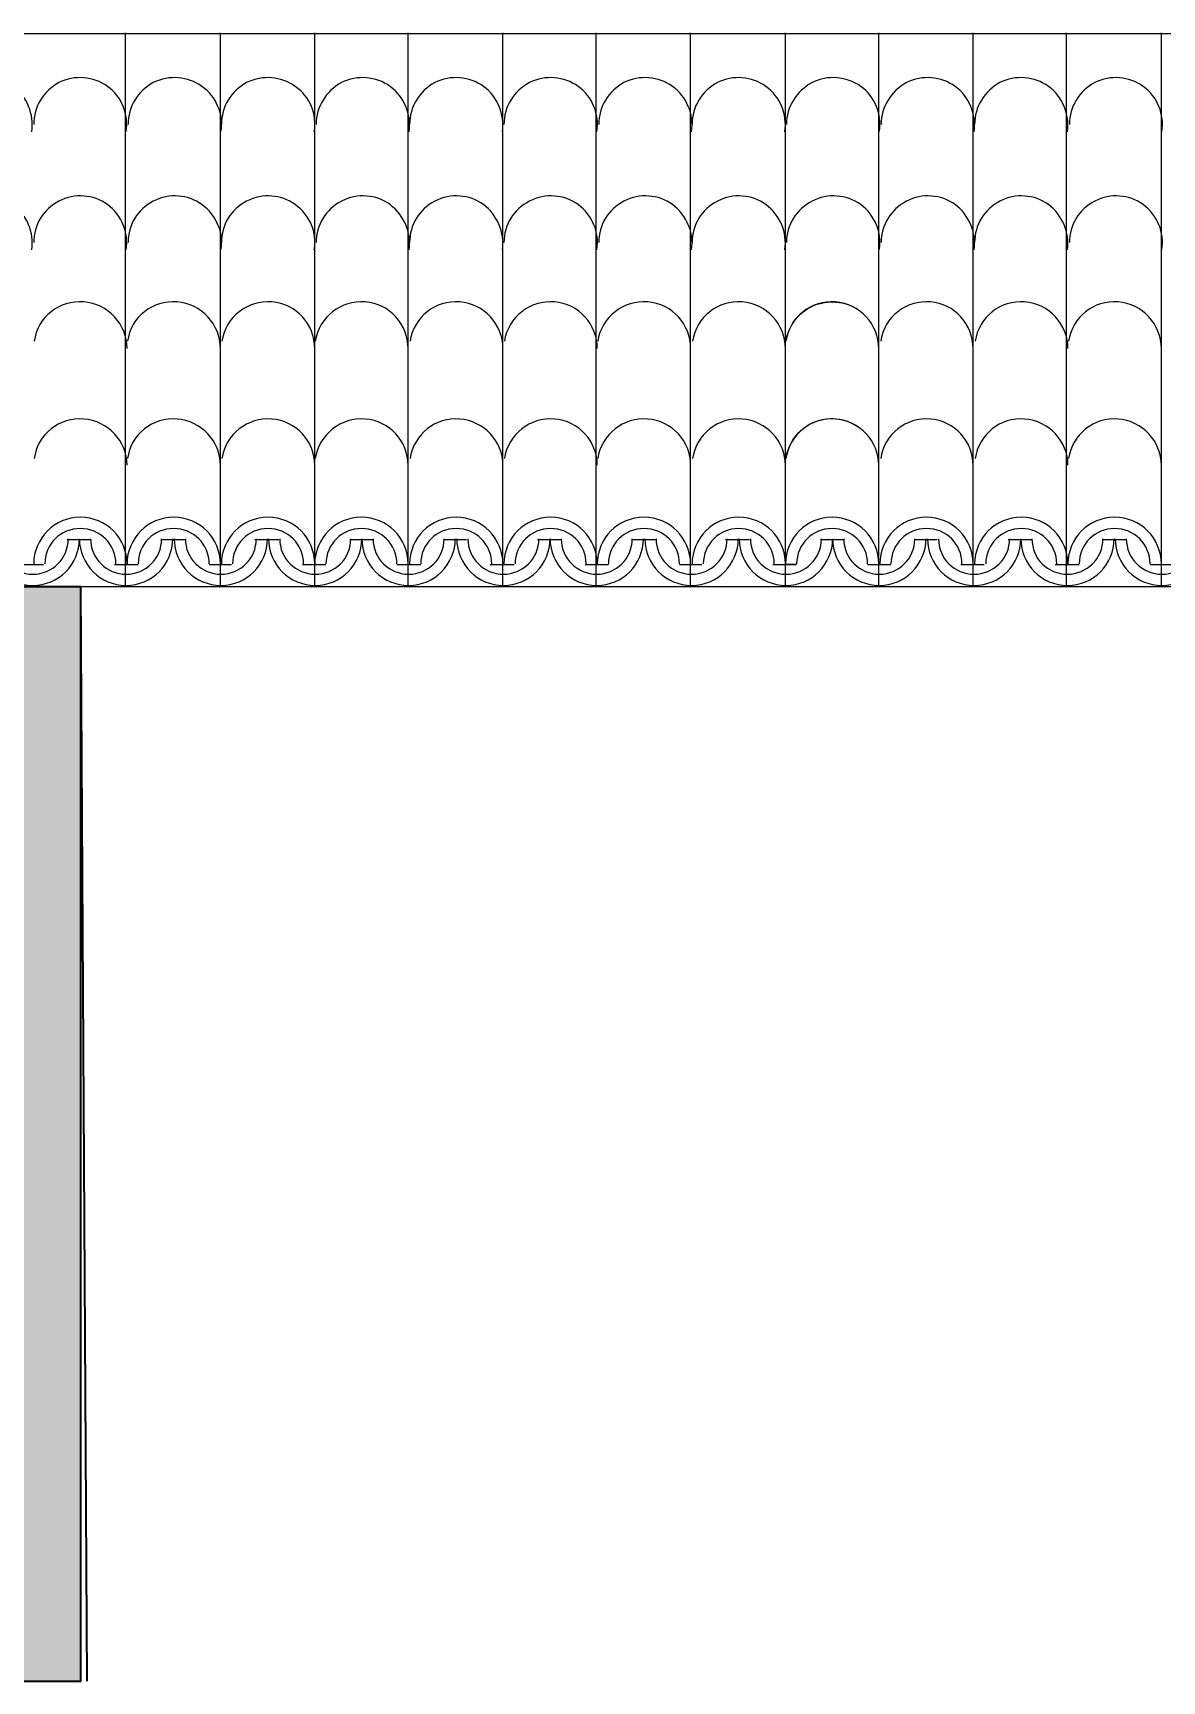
# Model space of a CAD drawing. Header units: millimetres. Extents: x -78607 to -64103, y -7158 to -1751.
# Drawn here: x -73089 to -71167, y -4639 to -1834 of the extents above; entities that cross this region are included whole.
import ezdxf

# ---------------------------------------------------------------- set-up
doc = ezdxf.new("R2010")
doc.units = ezdxf.units.MM
doc.layers.add('A-ALV-___-___-EXI', color=250, linetype='Continuous', lineweight=35)
doc.layers.add('A-COB-___-___-EXI', color=250, linetype='Continuous', lineweight=25)

msp = doc.modelspace()

# ---------------------------------------------------------------- hatches: boundary and pattern name
at = {"layer": 'A-ALV-___-___-EXI'}
h = msp.add_hatch(color=11, dxfattribs=at)
h.paths.add_polyline_path([(-76927.9, -6902.5), (-76771.4, -6902.5), (-76771.4, -2776.6), (-76927.9, -2776.6)])
h.paths.add_polyline_path([(-65574.4, -6902.5), (-65574.4, -2776.6), (-65880.7, -2776.6), (-65880.7, -6902.5)])
h.paths.add_polyline_path([(-73007.3, -4639.2), (-73007.3, -2776.6), (-73316.9, -2776.6), (-73316.9, -4639.2)])
h.paths.add_polyline_path([(-70684.5, -4639.2), (-70684.5, -2776.6), (-70975.1, -2776.6), (-70975.1, -4639.2)])

# ---------------------------------------------------------------- linework, layer by layer
msp.add_line((-72996.6, -4639.2), (-73007.3, -2776.6), dxfattribs=at)
msp.add_lwpolyline([(-73007.3, -2776.6), (-73316.9, -2776.6), (-73316.9, -4639.2), (-73007.3, -4639.2)], close=True, dxfattribs=at)
at = {"layer": 'A-COB-___-___-EXI'}
for p, q in [((-72931.2, -2776.6), (-72931.2, -1833.7)), ((-72769.8, -2776.6), (-72769.8, -1833.7)), ((-72609.2, -2776.6), (-72609.2, -1833.7)), ((-72450.2, -2776.6), (-72450.2, -1833.7)), ((-72288.8, -2776.6), (-72288.8, -1833.7)), ((-72129.9, -2776.6), (-72129.9, -1833.7)), ((-71969.3, -2776.6), (-71969.3, -1833.7)), ((-71807.8, -2776.6), (-71807.8, -1833.7)), ((-71648.9, -2776.6), (-71648.9, -1833.7)), ((-71488.3, -2776.6), (-71488.3, -1833.7)), ((-71329.4, -2776.6), (-71329.4, -1833.7)), ((-71167.9, -2776.6), (-71167.9, -1833.7)), ((-71829.4, -2738.5), (-71807.8, -2738.5)), ((-70975.1, -2776.6), (-73007.3, -2776.6))]:
    msp.add_line(p, q, dxfattribs=at)
for points in [[(-77256.5, -1834.6), (-65253.2, -1834.6), (-65253.2, -2776.6), (-65574.4, -2776.6)], [(-72990.8, -2696.3), (-73009.8, -2696.3), (-73030.5, -2696.3)], [(-72829.4, -2696.3), (-72850.9, -2696.3), (-72869.9, -2696.3)], [(-72670.4, -2696.3), (-72689.5, -2696.3), (-72711, -2696.3)], [(-72509.8, -2696.3), (-72530.5, -2696.3), (-72549.6, -2696.3)], [(-72350.9, -2696.3), (-72369.9, -2696.3), (-72389, -2696.3)], [(-72189.5, -2696.3), (-72208.5, -2696.3), (-72230, -2696.3)], [(-72028, -2696.3), (-72049.6, -2696.3), (-72068.6, -2696.3)], [(-71869.1, -2696.3), (-71888.1, -2696.3), (-71909.7, -2696.3)], [(-71708.5, -2696.3), (-71729.2, -2696.3), (-71748.2, -2696.3)], [(-71549.6, -2696.3), (-71568.6, -2696.3), (-71587.6, -2696.3)], [(-71388.1, -2696.3), (-71407.2, -2696.3), (-71428.7, -2696.3)], [(-71227.5, -2696.3), (-71248.2, -2696.3), (-71267.3, -2696.3)], [(-73111.6, -2738.5), (-73090.1, -2738.5), (-73071.1, -2738.5)], [(-72950.2, -2738.5), (-72931.2, -2738.5), (-72909.7, -2738.5)], [(-72788.8, -2738.5), (-72769.8, -2738.5), (-72750.7, -2738.5)], [(-72629.9, -2738.5), (-72609.2, -2738.5), (-72590.1, -2738.5)], [(-72469.3, -2738.5), (-72450.2, -2738.5), (-72428.7, -2738.5)], [(-72310.3, -2738.5), (-72288.8, -2738.5), (-72269.8, -2738.5)], [(-72148.9, -2738.5), (-72129.9, -2738.5), (-72109.2, -2738.5)], [(-71988.3, -2738.5), (-71969.3, -2738.5), (-71950.2, -2738.5)], [(-71667.9, -2738.5), (-71648.9, -2738.5), (-71628.2, -2738.5)], [(-71509, -2738.5), (-71488.3, -2738.5), (-71469.3, -2738.5)], [(-71348.4, -2738.5), (-71329.4, -2738.5), (-71307.8, -2738.5)], [(-71187, -2738.5), (-71167.9, -2738.5), (-71146.4, -2738.5)]]:
    msp.add_lwpolyline(points, dxfattribs=at)
msp.add_lwpolyline([(-71788.8, -2738.5), (-71807.8, -2738.5)], close=True, dxfattribs=at)
for points, knots in [([(-73091, -2001.8), (-73086.8, -1972), (-73098.4, -1942.2), (-73123.2, -1924.8), (-73123.2, -1924.8), (-73147.2, -1907.4), (-73179.5, -1904.9), (-73206, -1918.2), (-73206, -1918.2), (-73232.5, -1932.3), (-73249.1, -1959.6), (-73249.1, -1989.4)], [0, 0, 0, 0, 0.083333, 0.083333, 0.083333, 0.083334, 0.166667, 0.166667, 0.166667, 0.166668, 1, 1, 1, 1]), ([(-72930.4, -2001.8), (-72925.4, -1972), (-72937.8, -1942.2), (-72961.8, -1924.8), (-72961.8, -1924.8), (-72985.8, -1907.4), (-73018.1, -1904.9), (-73044.6, -1918.2), (-73044.6, -1918.2), (-73071.1, -1932.3), (-73087.6, -1959.6), (-73087.6, -1989.4)], [0, 0, 0, 0, 0.083333, 0.083333, 0.083333, 0.083334, 0.166667, 0.166667, 0.166667, 0.166668, 1, 1, 1, 1]), ([(-72768.9, -2001.8), (-72764, -1972), (-72776.4, -1942.2), (-72801.2, -1924.8), (-72801.2, -1924.8), (-72825.2, -1907.4), (-72856.7, -1904.9), (-72884, -1918.2), (-72884, -1918.2), (-72910.5, -1932.3), (-72927, -1959.6), (-72927, -1989.4)], [0, 0, 0, 0, 0.083333, 0.083333, 0.083333, 0.083334, 0.166667, 0.166667, 0.166667, 0.166668, 1, 1, 1, 1]), ([(-72610, -2001.8), (-72605, -1972), (-72617.4, -1942.2), (-72642.3, -1924.8), (-72642.3, -1924.8), (-72666.3, -1907.4), (-72697.7, -1904.9), (-72725.1, -1918.2), (-72725.1, -1918.2), (-72751.5, -1932.3), (-72768.1, -1959.6), (-72768.1, -1989.4)], [0, 0, 0, 0, 0.083333, 0.083333, 0.083333, 0.083334, 0.166667, 0.166667, 0.166667, 0.166668, 1, 1, 1, 1]), ([(-72448.6, -2001.8), (-72444.4, -1972), (-72456.8, -1942.2), (-72480.9, -1924.8), (-72480.9, -1924.8), (-72504.9, -1907.4), (-72537.1, -1904.9), (-72563.6, -1918.2), (-72563.6, -1918.2), (-72590.1, -1932.3), (-72606.7, -1959.6), (-72606.7, -1989.4)], [0, 0, 0, 0, 0.083333, 0.083333, 0.083333, 0.083334, 0.166667, 0.166667, 0.166667, 0.166668, 1, 1, 1, 1]), ([(-72289.6, -2001.8), (-72285.5, -1972), (-72297.9, -1942.2), (-72321.9, -1924.8), (-72321.9, -1924.8), (-72345.9, -1907.4), (-72378.2, -1904.9), (-72404.7, -1918.2), (-72404.7, -1918.2), (-72431.2, -1932.3), (-72447.7, -1959.6), (-72447.7, -1989.4)], [0, 0, 0, 0, 0.083333, 0.083333, 0.083333, 0.083334, 0.166667, 0.166667, 0.166667, 0.166668, 1, 1, 1, 1]), ([(-72129, -2001.8), (-72124.1, -1972), (-72136.5, -1942.2), (-72160.5, -1924.8), (-72160.5, -1924.8), (-72185.3, -1907.4), (-72216.8, -1904.9), (-72243.3, -1918.2), (-72243.3, -1918.2), (-72270.6, -1932.3), (-72287.1, -1959.6), (-72287.1, -1989.4)], [0, 0, 0, 0, 0.083333, 0.083333, 0.083333, 0.083334, 0.166667, 0.166667, 0.166667, 0.166668, 1, 1, 1, 1]), ([(-71967.6, -2001.8), (-71963.5, -1972), (-71975.9, -1942.2), (-71999.9, -1924.8), (-71999.9, -1924.8), (-72023.9, -1907.4), (-72056.2, -1904.9), (-72082.7, -1918.2), (-72082.7, -1918.2), (-72109.2, -1932.3), (-72125.7, -1959.6), (-72125.7, -1989.4)], [0, 0, 0, 0, 0.083333, 0.083333, 0.083333, 0.083334, 0.166667, 0.166667, 0.166667, 0.166668, 1, 1, 1, 1]), ([(-71808.7, -2001.8), (-71804.5, -1972), (-71816.9, -1942.2), (-71841, -1924.8), (-71841, -1924.8), (-71865, -1907.4), (-71897.2, -1904.9), (-71923.7, -1918.2), (-71923.7, -1918.2), (-71950.2, -1932.3), (-71966.8, -1959.6), (-71966.8, -1989.4)], [0, 0, 0, 0, 0.083333, 0.083333, 0.083333, 0.083334, 0.166667, 0.166667, 0.166667, 0.166668, 1, 1, 1, 1]), ([(-71648.1, -2001.8), (-71643.1, -1972), (-71655.5, -1942.2), (-71679.5, -1924.8), (-71679.5, -1924.8), (-71704.4, -1907.4), (-71735.8, -1904.9), (-71762.3, -1918.2), (-71762.3, -1918.2), (-71788.8, -1932.3), (-71806.2, -1959.6), (-71806.2, -1989.4)], [0, 0, 0, 0, 0.083333, 0.083333, 0.083333, 0.083334, 0.166667, 0.166667, 0.166667, 0.166668, 1, 1, 1, 1]), ([(-71486.6, -2001.8), (-71482.5, -1972), (-71494.9, -1942.2), (-71518.9, -1924.8), (-71518.9, -1924.8), (-71542.9, -1907.4), (-71575.2, -1904.9), (-71601.7, -1918.2), (-71601.7, -1918.2), (-71628.2, -1932.3), (-71644.8, -1959.6), (-71644.8, -1989.4)], [0, 0, 0, 0, 0.083333, 0.083333, 0.083333, 0.083334, 0.166667, 0.166667, 0.166667, 0.166668, 1, 1, 1, 1]), ([(-71327.7, -2001.8), (-71323.6, -1972), (-71336, -1942.2), (-71360, -1924.8), (-71360, -1924.8), (-71384, -1907.4), (-71416.3, -1904.9), (-71442.8, -1918.2), (-71442.8, -1918.2), (-71469.3, -1932.3), (-71485.8, -1959.6), (-71485.8, -1989.4)], [0, 0, 0, 0, 0.083333, 0.083333, 0.083333, 0.083334, 0.166667, 0.166667, 0.166667, 0.166668, 1, 1, 1, 1]), ([(-71167.1, -2001.8), (-71162.1, -1972), (-71174.6, -1942.2), (-71198.6, -1924.8), (-71198.6, -1924.8), (-71222.6, -1907.4), (-71254.9, -1904.9), (-71281.3, -1918.2), (-71281.3, -1918.2), (-71307.8, -1932.3), (-71324.4, -1959.6), (-71324.4, -1989.4)], [0, 0, 0, 0, 0.083333, 0.083333, 0.083333, 0.083334, 0.166667, 0.166667, 0.166667, 0.166668, 1, 1, 1, 1]), ([(-73091, -2202.9), (-73086.8, -2173.1), (-73098.4, -2144.2), (-73123.2, -2126), (-73123.2, -2126), (-73147.2, -2108.6), (-73179.5, -2106.1), (-73206, -2120.2), (-73206, -2120.2), (-73232.5, -2133.4), (-73249.1, -2160.7), (-73249.1, -2190.5)], [0, 0, 0, 0, 0.083333, 0.083333, 0.083333, 0.083334, 0.166667, 0.166667, 0.166667, 0.166668, 1, 1, 1, 1]), ([(-72930.4, -2202.9), (-72925.4, -2173.1), (-72937.8, -2144.2), (-72961.8, -2126), (-72961.8, -2126), (-72985.8, -2108.6), (-73018.1, -2106.1), (-73044.6, -2120.2), (-73044.6, -2120.2), (-73071.1, -2133.4), (-73087.6, -2160.7), (-73087.6, -2190.5)], [0, 0, 0, 0, 0.083333, 0.083333, 0.083333, 0.083334, 0.166667, 0.166667, 0.166667, 0.166668, 1, 1, 1, 1]), ([(-72768.9, -2202.9), (-72764, -2173.1), (-72776.4, -2144.2), (-72801.2, -2126), (-72801.2, -2126), (-72825.2, -2108.6), (-72856.7, -2106.1), (-72884, -2120.2), (-72884, -2120.2), (-72910.5, -2133.4), (-72927, -2160.7), (-72927, -2190.5)], [0, 0, 0, 0, 0.083333, 0.083333, 0.083333, 0.083334, 0.166667, 0.166667, 0.166667, 0.166668, 1, 1, 1, 1]), ([(-72610, -2202.9), (-72605, -2173.1), (-72617.4, -2144.2), (-72642.3, -2126), (-72642.3, -2126), (-72666.3, -2108.6), (-72697.7, -2106.1), (-72725.1, -2120.2), (-72725.1, -2120.2), (-72751.5, -2133.4), (-72768.1, -2160.7), (-72768.1, -2190.5)], [0, 0, 0, 0, 0.083333, 0.083333, 0.083333, 0.083334, 0.166667, 0.166667, 0.166667, 0.166668, 1, 1, 1, 1]), ([(-72448.6, -2202.9), (-72444.4, -2173.1), (-72456.8, -2144.2), (-72480.9, -2126), (-72480.9, -2126), (-72504.9, -2108.6), (-72537.1, -2106.1), (-72563.6, -2120.2), (-72563.6, -2120.2), (-72590.1, -2133.4), (-72606.7, -2160.7), (-72606.7, -2190.5)], [0, 0, 0, 0, 0.083333, 0.083333, 0.083333, 0.083334, 0.166667, 0.166667, 0.166667, 0.166668, 1, 1, 1, 1]), ([(-72289.6, -2202.9), (-72285.5, -2173.1), (-72297.9, -2144.2), (-72321.9, -2126), (-72321.9, -2126), (-72345.9, -2108.6), (-72378.2, -2106.1), (-72404.7, -2120.2), (-72404.7, -2120.2), (-72431.2, -2133.4), (-72447.7, -2160.7), (-72447.7, -2190.5)], [0, 0, 0, 0, 0.083333, 0.083333, 0.083333, 0.083334, 0.166667, 0.166667, 0.166667, 0.166668, 1, 1, 1, 1]), ([(-72129, -2202.9), (-72124.1, -2173.1), (-72136.5, -2144.2), (-72160.5, -2126), (-72160.5, -2126), (-72185.3, -2108.6), (-72216.8, -2106.1), (-72243.3, -2120.2), (-72243.3, -2120.2), (-72270.6, -2133.4), (-72287.1, -2160.7), (-72287.1, -2190.5)], [0, 0, 0, 0, 0.083333, 0.083333, 0.083333, 0.083334, 0.166667, 0.166667, 0.166667, 0.166668, 1, 1, 1, 1]), ([(-71967.6, -2202.9), (-71963.5, -2173.1), (-71975.9, -2144.2), (-71999.9, -2126), (-71999.9, -2126), (-72023.9, -2108.6), (-72056.2, -2106.1), (-72082.7, -2120.2), (-72082.7, -2120.2), (-72109.2, -2133.4), (-72125.7, -2160.7), (-72125.7, -2190.5)], [0, 0, 0, 0, 0.083333, 0.083333, 0.083333, 0.083334, 0.166667, 0.166667, 0.166667, 0.166668, 1, 1, 1, 1]), ([(-71808.7, -2202.9), (-71804.5, -2173.1), (-71816.9, -2144.2), (-71841, -2126), (-71841, -2126), (-71865, -2108.6), (-71897.2, -2106.1), (-71923.7, -2120.2), (-71923.7, -2120.2), (-71950.2, -2133.4), (-71966.8, -2160.7), (-71966.8, -2190.5)], [0, 0, 0, 0, 0.083333, 0.083333, 0.083333, 0.083334, 0.166667, 0.166667, 0.166667, 0.166668, 1, 1, 1, 1]), ([(-71648.1, -2202.9), (-71643.1, -2173.1), (-71655.5, -2144.2), (-71679.5, -2126), (-71679.5, -2126), (-71704.4, -2108.6), (-71735.8, -2106.1), (-71762.3, -2120.2), (-71762.3, -2120.2), (-71788.8, -2133.4), (-71806.2, -2160.7), (-71806.2, -2190.5)], [0, 0, 0, 0, 0.083333, 0.083333, 0.083333, 0.083334, 0.166667, 0.166667, 0.166667, 0.166668, 1, 1, 1, 1]), ([(-71486.6, -2202.9), (-71482.5, -2173.1), (-71494.9, -2144.2), (-71518.9, -2126), (-71518.9, -2126), (-71542.9, -2108.6), (-71575.2, -2106.1), (-71601.7, -2120.2), (-71601.7, -2120.2), (-71628.2, -2133.4), (-71644.8, -2160.7), (-71644.8, -2190.5)], [0, 0, 0, 0, 0.083333, 0.083333, 0.083333, 0.083334, 0.166667, 0.166667, 0.166667, 0.166668, 1, 1, 1, 1]), ([(-71327.7, -2202.9), (-71323.6, -2173.1), (-71336, -2144.2), (-71360, -2126), (-71360, -2126), (-71384, -2108.6), (-71416.3, -2106.1), (-71442.8, -2120.2), (-71442.8, -2120.2), (-71469.3, -2133.4), (-71485.8, -2160.7), (-71485.8, -2190.5)], [0, 0, 0, 0, 0.083333, 0.083333, 0.083333, 0.083334, 0.166667, 0.166667, 0.166667, 0.166668, 1, 1, 1, 1]), ([(-71167.1, -2202.9), (-71162.1, -2173.1), (-71174.6, -2144.2), (-71198.6, -2126), (-71198.6, -2126), (-71222.6, -2108.6), (-71254.9, -2106.1), (-71281.3, -2120.2), (-71281.3, -2120.2), (-71307.8, -2133.4), (-71324.4, -2160.7), (-71324.4, -2190.5)], [0, 0, 0, 0, 0.083333, 0.083333, 0.083333, 0.083334, 0.166667, 0.166667, 0.166667, 0.166668, 1, 1, 1, 1]), ([(-72928.7, -2371), (-72928.7, -2329.6), (-72961, -2294.8), (-73002.4, -2291.5), (-73002.4, -2291.5), (-73043.8, -2288.2), (-73081, -2317.2), (-73086.8, -2358.6)], [0, 0, 0, 0, 0.125, 0.125, 0.125, 0.125001, 1, 1, 1, 1]), ([(-72769.8, -2371), (-72769.8, -2329.6), (-72802, -2294.8), (-72843.4, -2291.5), (-72843.4, -2291.5), (-72884.8, -2288.2), (-72922.1, -2317.2), (-72927.9, -2358.6)], [0, 0, 0, 0, 0.125, 0.125, 0.125, 0.125001, 1, 1, 1, 1]), ([(-72609.2, -2371), (-72609.2, -2329.6), (-72640.6, -2294.8), (-72682, -2291.5), (-72682, -2291.5), (-72723.4, -2288.2), (-72760.7, -2317.2), (-72767.3, -2358.6)], [0, 0, 0, 0, 0.125, 0.125, 0.125, 0.125001, 1, 1, 1, 1]), ([(-72450.2, -2371), (-72450.2, -2329.6), (-72481.7, -2294.8), (-72523.1, -2291.5), (-72523.1, -2291.5), (-72564.5, -2288.2), (-72601.7, -2317.2), (-72608.3, -2358.6)], [0, 0, 0, 0, 0.125, 0.125, 0.125, 0.125001, 1, 1, 1, 1]), ([(-72288.8, -2371), (-72288.8, -2329.6), (-72321.1, -2294.8), (-72362.5, -2291.5), (-72362.5, -2291.5), (-72403.9, -2288.2), (-72440.3, -2317.2), (-72446.9, -2358.6)], [0, 0, 0, 0, 0.125, 0.125, 0.125, 0.125001, 1, 1, 1, 1]), ([(-72128.2, -2371), (-72128.2, -2329.6), (-72159.7, -2294.8), (-72201.1, -2291.5), (-72201.1, -2291.5), (-72242.4, -2288.2), (-72279.7, -2317.2), (-72286.3, -2358.6)], [0, 0, 0, 0, 0.125, 0.125, 0.125, 0.125001, 1, 1, 1, 1]), ([(-71969.3, -2371), (-71969.3, -2329.6), (-72000.7, -2294.8), (-72042.1, -2291.5), (-72042.1, -2291.5), (-72083.5, -2288.2), (-72120.8, -2317.2), (-72127.4, -2358.6)], [0, 0, 0, 0, 0.125, 0.125, 0.125, 0.125001, 1, 1, 1, 1]), ([(-71807.8, -2371), (-71807.8, -2329.6), (-71840.1, -2294.8), (-71881.5, -2291.5), (-71881.5, -2291.5), (-71922.9, -2288.2), (-71959.3, -2317.2), (-71966, -2358.6)], [0, 0, 0, 0, 0.125, 0.125, 0.125, 0.125001, 1, 1, 1, 1]), ([(-71648.9, -2371), (-71648.9, -2329.6), (-71681.2, -2294.8), (-71722.6, -2291.5), (-71722.6, -2291.5), (-71764, -2288.2), (-71800.4, -2317.2), (-71807, -2358.6), (-71802.9, -2332.1), (-71785.5, -2308.9), (-71760.7, -2298.1), (-71760.7, -2298.1), (-71735, -2287.4), (-71706.8, -2289.9), (-71683.7, -2304.8)], [0, 0, 0, 0, 0.125, 0.125, 0.125, 0.125001, 1, 1, 1, 1.874999, 1.875, 1.875, 1.875, 2, 2, 2, 2]), ([(-71488.3, -2371), (-71488.3, -2329.6), (-71519.8, -2294.8), (-71561.1, -2291.5), (-71561.1, -2291.5), (-71602.5, -2288.2), (-71639.8, -2317.2), (-71645.6, -2358.6)], [0, 0, 0, 0, 0.125, 0.125, 0.125, 0.125001, 1, 1, 1, 1]), ([(-71326.9, -2371), (-71326.9, -2329.6), (-71359.2, -2294.8), (-71400.6, -2291.5), (-71400.6, -2291.5), (-71441.9, -2288.2), (-71478.4, -2317.2), (-71485, -2358.6)], [0, 0, 0, 0, 0.125, 0.125, 0.125, 0.125001, 1, 1, 1, 1]), ([(-71167.9, -2371), (-71167.9, -2329.6), (-71200.2, -2294.8), (-71241.6, -2291.5), (-71241.6, -2291.5), (-71283, -2288.2), (-71319.4, -2317.2), (-71326.1, -2358.6)], [0, 0, 0, 0, 0.125, 0.125, 0.125, 0.125001, 1, 1, 1, 1]), ([(-72928.7, -2569.7), (-72928.7, -2528.3), (-72961, -2494.3), (-73002.4, -2491), (-73002.4, -2491), (-73043.8, -2487.7), (-73081, -2516.7), (-73086.8, -2558.1)], [0, 0, 0, 0, 0.125, 0.125, 0.125, 0.125001, 1, 1, 1, 1]), ([(-72769.8, -2569.7), (-72769.8, -2528.3), (-72802, -2494.3), (-72843.4, -2491), (-72843.4, -2491), (-72884.8, -2487.7), (-72922.1, -2516.7), (-72927.9, -2558.1)], [0, 0, 0, 0, 0.125, 0.125, 0.125, 0.125001, 1, 1, 1, 1]), ([(-72609.2, -2569.7), (-72609.2, -2528.3), (-72640.6, -2494.3), (-72682, -2491), (-72682, -2491), (-72723.4, -2487.7), (-72760.7, -2516.7), (-72767.3, -2558.1)], [0, 0, 0, 0, 0.125, 0.125, 0.125, 0.125001, 1, 1, 1, 1]), ([(-72450.2, -2569.7), (-72450.2, -2528.3), (-72481.7, -2494.3), (-72523.1, -2491), (-72523.1, -2491), (-72564.5, -2487.7), (-72601.7, -2516.7), (-72608.3, -2558.1)], [0, 0, 0, 0, 0.125, 0.125, 0.125, 0.125001, 1, 1, 1, 1]), ([(-72288.8, -2569.7), (-72288.8, -2528.3), (-72321.1, -2494.3), (-72362.5, -2491), (-72362.5, -2491), (-72403.9, -2487.7), (-72440.3, -2516.7), (-72446.9, -2558.1)], [0, 0, 0, 0, 0.125, 0.125, 0.125, 0.125001, 1, 1, 1, 1]), ([(-72128.2, -2569.7), (-72128.2, -2528.3), (-72159.7, -2494.3), (-72201.1, -2491), (-72201.1, -2491), (-72242.4, -2487.7), (-72279.7, -2516.7), (-72286.3, -2558.1)], [0, 0, 0, 0, 0.125, 0.125, 0.125, 0.125001, 1, 1, 1, 1]), ([(-71969.3, -2569.7), (-71969.3, -2528.3), (-72000.7, -2494.3), (-72042.1, -2491), (-72042.1, -2491), (-72083.5, -2487.7), (-72120.8, -2516.7), (-72127.4, -2558.1)], [0, 0, 0, 0, 0.125, 0.125, 0.125, 0.125001, 1, 1, 1, 1]), ([(-71807.8, -2569.7), (-71807.8, -2528.3), (-71840.1, -2494.3), (-71881.5, -2491), (-71881.5, -2491), (-71922.9, -2487.7), (-71959.3, -2516.7), (-71966, -2558.1)], [0, 0, 0, 0, 0.125, 0.125, 0.125, 0.125001, 1, 1, 1, 1]), ([(-71648.9, -2569.7), (-71648.9, -2528.3), (-71681.2, -2494.3), (-71722.6, -2491), (-71722.6, -2491), (-71764, -2487.7), (-71800.4, -2516.7), (-71807, -2558.1), (-71802.9, -2530.8), (-71785.5, -2508.4), (-71760.7, -2496.8), (-71760.7, -2496.8), (-71735, -2486.1), (-71706.8, -2488.5), (-71683.7, -2504.3)], [0, 0, 0, 0, 0.125, 0.125, 0.125, 0.125001, 1, 1, 1, 1.874999, 1.875, 1.875, 1.875, 2, 2, 2, 2]), ([(-71488.3, -2569.7), (-71488.3, -2528.3), (-71519.8, -2494.3), (-71561.1, -2491), (-71561.1, -2491), (-71602.5, -2487.7), (-71639.8, -2516.7), (-71645.6, -2558.1)], [0, 0, 0, 0, 0.125, 0.125, 0.125, 0.125001, 1, 1, 1, 1]), ([(-71326.9, -2569.7), (-71326.9, -2528.3), (-71359.2, -2494.3), (-71400.6, -2491), (-71400.6, -2491), (-71441.9, -2487.7), (-71478.4, -2516.7), (-71485, -2558.1)], [0, 0, 0, 0, 0.125, 0.125, 0.125, 0.125001, 1, 1, 1, 1]), ([(-71167.9, -2569.7), (-71167.9, -2528.3), (-71200.2, -2494.3), (-71241.6, -2491), (-71241.6, -2491), (-71283, -2487.7), (-71319.4, -2516.7), (-71326.1, -2558.1)], [0, 0, 0, 0, 0.125, 0.125, 0.125, 0.125001, 1, 1, 1, 1]), ([(-72769.8, -2737.7), (-72769.8, -2693.8), (-72805.4, -2658.2), (-72849.2, -2658.2), (-72849.2, -2658.2), (-72893.1, -2658.2), (-72928.7, -2693.8), (-72928.7, -2737.7), (-72928.7, -2693.8), (-72964.3, -2658.2), (-73008.2, -2658.2), (-73008.2, -2658.2), (-73052, -2658.2), (-73087.6, -2693.8), (-73087.6, -2737.7)], [0, 0, 0, 0, 0.125, 0.125, 0.125, 0.125001, 1, 1, 1, 1.125, 1.125, 1.125, 1.125001, 2, 2, 2, 2]), ([(-72450.2, -2737.7), (-72450.2, -2693.8), (-72485.8, -2658.2), (-72529.7, -2658.2), (-72529.7, -2658.2), (-72573.6, -2658.2), (-72609.2, -2693.8), (-72609.2, -2737.7), (-72609.2, -2693.8), (-72644.8, -2658.2), (-72688.6, -2658.2), (-72688.6, -2658.2), (-72732.5, -2658.2), (-72768.1, -2693.8), (-72768.1, -2737.7)], [0, 0, 0, 0, 0.125, 0.125, 0.125, 0.125001, 1, 1, 1, 1.125, 1.125, 1.125, 1.125001, 2, 2, 2, 2]), ([(-72288.8, -2737.7), (-72288.8, -2693.8), (-72324.4, -2658.2), (-72368.3, -2658.2), (-72368.3, -2658.2), (-72412.1, -2658.2), (-72447.7, -2693.8), (-72447.7, -2737.7)], [0, 0, 0, 0, 0.125, 0.125, 0.125, 0.125001, 1, 1, 1, 1]), ([(-71969.3, -2737.7), (-71969.3, -2693.8), (-72004.9, -2658.2), (-72048.7, -2658.2), (-72048.7, -2658.2), (-72092.6, -2658.2), (-72128.2, -2693.8), (-72128.2, -2737.7), (-72128.2, -2693.8), (-72163.8, -2658.2), (-72207.7, -2658.2), (-72207.7, -2658.2), (-72251.5, -2658.2), (-72287.1, -2693.8), (-72287.1, -2737.7)], [0, 0, 0, 0, 0.125, 0.125, 0.125, 0.125001, 1, 1, 1, 1.125, 1.125, 1.125, 1.125001, 2, 2, 2, 2]), ([(-71648.9, -2737.7), (-71648.9, -2693.8), (-71684.5, -2658.2), (-71728.4, -2658.2), (-71728.4, -2658.2), (-71772.2, -2658.2), (-71807.8, -2693.8), (-71807.8, -2737.7), (-71807.8, -2693.8), (-71843.4, -2658.2), (-71887.3, -2658.2), (-71887.3, -2658.2), (-71931.2, -2658.2), (-71966.8, -2693.8), (-71966.8, -2737.7)], [0, 0, 0, 0, 0.125, 0.125, 0.125, 0.125001, 1, 1, 1, 1.125, 1.125, 1.125, 1.125001, 2, 2, 2, 2]), ([(-71488.3, -2737.7), (-71488.3, -2693.8), (-71523.9, -2658.2), (-71567.8, -2658.2), (-71567.8, -2658.2), (-71611.6, -2658.2), (-71647.2, -2693.8), (-71647.2, -2737.7)], [0, 0, 0, 0, 0.125, 0.125, 0.125, 0.125001, 1, 1, 1, 1]), ([(-71167.9, -2737.7), (-71167.9, -2693.8), (-71203.5, -2658.2), (-71247.4, -2658.2), (-71247.4, -2658.2), (-71291.3, -2658.2), (-71326.9, -2693.8), (-71326.9, -2737.7), (-71326.9, -2693.8), (-71362.5, -2658.2), (-71406.3, -2658.2), (-71406.3, -2658.2), (-71450.2, -2658.2), (-71485.8, -2693.8), (-71485.8, -2737.7)], [0, 0, 0, 0, 0.125, 0.125, 0.125, 0.125001, 1, 1, 1, 1.125, 1.125, 1.125, 1.125001, 2, 2, 2, 2]), ([(-72947.7, -2737.7), (-72947.7, -2703.8), (-72975.1, -2677.3), (-73008.2, -2677.3), (-73008.2, -2677.3), (-73042.1, -2677.3), (-73068.6, -2703.8), (-73068.6, -2737.7)], [0, 0, 0, 0, 0.125, 0.125, 0.125, 0.125001, 1, 1, 1, 1]), ([(-72788.8, -2737.7), (-72788.8, -2703.8), (-72816.1, -2677.3), (-72849.2, -2677.3), (-72849.2, -2677.3), (-72883.2, -2677.3), (-72909.7, -2703.8), (-72909.7, -2737.7)], [0, 0, 0, 0, 0.125, 0.125, 0.125, 0.125001, 1, 1, 1, 1]), ([(-72628.2, -2737.7), (-72628.2, -2703.8), (-72655.5, -2677.3), (-72688.6, -2677.3), (-72688.6, -2677.3), (-72721.7, -2677.3), (-72749.1, -2703.8), (-72749.1, -2737.7)], [0, 0, 0, 0, 0.125, 0.125, 0.125, 0.125001, 1, 1, 1, 1]), ([(-72469.3, -2737.7), (-72469.3, -2703.8), (-72496.6, -2677.3), (-72529.7, -2677.3), (-72529.7, -2677.3), (-72562.8, -2677.3), (-72590.1, -2703.8), (-72590.1, -2737.7)], [0, 0, 0, 0, 0.125, 0.125, 0.125, 0.125001, 1, 1, 1, 1]), ([(-72307.8, -2737.7), (-72307.8, -2703.8), (-72335.2, -2677.3), (-72368.3, -2677.3), (-72368.3, -2677.3), (-72402.2, -2677.3), (-72428.7, -2703.8), (-72428.7, -2737.7)], [0, 0, 0, 0, 0.125, 0.125, 0.125, 0.125001, 1, 1, 1, 1]), ([(-72147.2, -2737.7), (-72147.2, -2703.8), (-72173.7, -2677.3), (-72207.7, -2677.3), (-72207.7, -2677.3), (-72240.8, -2677.3), (-72268.1, -2703.8), (-72268.1, -2737.7)], [0, 0, 0, 0, 0.125, 0.125, 0.125, 0.125001, 1, 1, 1, 1]), ([(-71988.3, -2737.7), (-71988.3, -2703.8), (-72014.8, -2677.3), (-72048.7, -2677.3), (-72048.7, -2677.3), (-72081.8, -2677.3), (-72109.2, -2703.8), (-72109.2, -2737.7)], [0, 0, 0, 0, 0.125, 0.125, 0.125, 0.125001, 1, 1, 1, 1]), ([(-71826.9, -2737.7), (-71826.9, -2703.8), (-71854.2, -2677.3), (-71887.3, -2677.3), (-71887.3, -2677.3), (-71920.4, -2677.3), (-71947.7, -2703.8), (-71947.7, -2737.7)], [0, 0, 0, 0, 0.125, 0.125, 0.125, 0.125001, 1, 1, 1, 1]), ([(-71667.9, -2737.7), (-71667.9, -2703.8), (-71695.3, -2677.3), (-71728.4, -2677.3), (-71728.4, -2677.3), (-71761.5, -2677.3), (-71788.8, -2703.8), (-71788.8, -2737.7)], [0, 0, 0, 0, 0.125, 0.125, 0.125, 0.125001, 1, 1, 1, 1]), ([(-71507.3, -2737.7), (-71507.3, -2703.8), (-71533.8, -2677.3), (-71567.8, -2677.3), (-71567.8, -2677.3), (-71600.9, -2677.3), (-71628.2, -2703.8), (-71628.2, -2737.7)], [0, 0, 0, 0, 0.125, 0.125, 0.125, 0.125001, 1, 1, 1, 1]), ([(-71345.9, -2737.7), (-71345.9, -2703.8), (-71373.2, -2677.3), (-71406.3, -2677.3), (-71406.3, -2677.3), (-71439.5, -2677.3), (-71466.8, -2703.8), (-71466.8, -2737.7)], [0, 0, 0, 0, 0.125, 0.125, 0.125, 0.125001, 1, 1, 1, 1]), ([(-71187, -2737.7), (-71187, -2703.8), (-71214.3, -2677.3), (-71247.4, -2677.3), (-71247.4, -2677.3), (-71280.5, -2677.3), (-71307.8, -2703.8), (-71307.8, -2737.7)], [0, 0, 0, 0, 0.125, 0.125, 0.125, 0.125001, 1, 1, 1, 1]), ([(-73168.8, -2694.7), (-73168.8, -2738.5), (-73133.2, -2774.1), (-73089.3, -2774.1), (-73089.3, -2774.1), (-73045.4, -2774.1), (-73009.8, -2738.5), (-73009.8, -2694.7), (-73009.8, -2738.5), (-72974.2, -2774.1), (-72930.4, -2774.1), (-72930.4, -2774.1), (-72886.5, -2774.1), (-72850.9, -2738.5), (-72850.9, -2694.7)], [0, 0, 0, 0, 0.125, 0.125, 0.125, 0.125001, 1, 1, 1, 1.125, 1.125, 1.125, 1.125001, 2, 2, 2, 2]), ([(-73149.7, -2694.7), (-73149.7, -2728.6), (-73122.4, -2755.1), (-73089.3, -2755.1), (-73089.3, -2755.1), (-73055.4, -2755.1), (-73028.9, -2728.6), (-73028.9, -2694.7)], [0, 0, 0, 0, 0.125, 0.125, 0.125, 0.125001, 1, 1, 1, 1]), ([(-72990.8, -2694.7), (-72990.8, -2728.6), (-72963.5, -2755.1), (-72930.4, -2755.1), (-72930.4, -2755.1), (-72896.4, -2755.1), (-72869.9, -2728.6), (-72869.9, -2694.7)], [0, 0, 0, 0, 0.125, 0.125, 0.125, 0.125001, 1, 1, 1, 1]), ([(-72848.4, -2694.7), (-72848.4, -2738.5), (-72812.8, -2774.1), (-72768.9, -2774.1), (-72768.9, -2774.1), (-72725.1, -2774.1), (-72689.5, -2738.5), (-72689.5, -2694.7)], [0, 0, 0, 0, 0.125, 0.125, 0.125, 0.125001, 1, 1, 1, 1]), ([(-72829.4, -2694.7), (-72829.4, -2728.6), (-72802, -2755.1), (-72768.9, -2755.1), (-72768.9, -2755.1), (-72735.8, -2755.1), (-72708.5, -2728.6), (-72708.5, -2694.7)], [0, 0, 0, 0, 0.125, 0.125, 0.125, 0.125001, 1, 1, 1, 1]), ([(-72687.8, -2694.7), (-72687.8, -2738.5), (-72652.2, -2774.1), (-72608.3, -2774.1), (-72608.3, -2774.1), (-72564.5, -2774.1), (-72528.9, -2738.5), (-72528.9, -2694.7), (-72528.9, -2738.5), (-72493.3, -2774.1), (-72449.4, -2774.1), (-72449.4, -2774.1), (-72405.5, -2774.1), (-72369.9, -2738.5), (-72369.9, -2694.7)], [0, 0, 0, 0, 0.125, 0.125, 0.125, 0.125001, 1, 1, 1, 1.125, 1.125, 1.125, 1.125001, 2, 2, 2, 2]), ([(-72668.8, -2694.7), (-72668.8, -2728.6), (-72641.4, -2755.1), (-72608.3, -2755.1), (-72608.3, -2755.1), (-72574.4, -2755.1), (-72547.9, -2728.6), (-72547.9, -2694.7)], [0, 0, 0, 0, 0.125, 0.125, 0.125, 0.125001, 1, 1, 1, 1]), ([(-72509.8, -2694.7), (-72509.8, -2728.6), (-72482.5, -2755.1), (-72449.4, -2755.1), (-72449.4, -2755.1), (-72415.5, -2755.1), (-72389, -2728.6), (-72389, -2694.7)], [0, 0, 0, 0, 0.125, 0.125, 0.125, 0.125001, 1, 1, 1, 1]), ([(-72367.4, -2694.7), (-72367.4, -2738.5), (-72331.8, -2774.1), (-72288, -2774.1), (-72288, -2774.1), (-72244.1, -2774.1), (-72208.5, -2738.5), (-72208.5, -2694.7), (-72208.5, -2738.5), (-72172.9, -2774.1), (-72129, -2774.1), (-72129, -2774.1), (-72085.2, -2774.1), (-72049.6, -2738.5), (-72049.6, -2694.7)], [0, 0, 0, 0, 0.125, 0.125, 0.125, 0.125001, 1, 1, 1, 1.125, 1.125, 1.125, 1.125001, 2, 2, 2, 2]), ([(-72348.4, -2694.7), (-72348.4, -2728.6), (-72321.1, -2755.1), (-72288, -2755.1), (-72288, -2755.1), (-72254.9, -2755.1), (-72227.5, -2728.6), (-72227.5, -2694.7)], [0, 0, 0, 0, 0.125, 0.125, 0.125, 0.125001, 1, 1, 1, 1]), ([(-72189.5, -2694.7), (-72189.5, -2728.6), (-72162.1, -2755.1), (-72129, -2755.1), (-72129, -2755.1), (-72095.9, -2755.1), (-72068.6, -2728.6), (-72068.6, -2694.7)], [0, 0, 0, 0, 0.125, 0.125, 0.125, 0.125001, 1, 1, 1, 1]), ([(-72047.1, -2694.7), (-72047.1, -2738.5), (-72011.5, -2774.1), (-71967.6, -2774.1), (-71967.6, -2774.1), (-71923.7, -2774.1), (-71888.1, -2738.5), (-71888.1, -2694.7)], [0, 0, 0, 0, 0.125, 0.125, 0.125, 0.125001, 1, 1, 1, 1]), ([(-72028, -2694.7), (-72028, -2728.6), (-72001.5, -2755.1), (-71967.6, -2755.1), (-71967.6, -2755.1), (-71934.5, -2755.1), (-71907.2, -2728.6), (-71907.2, -2694.7)], [0, 0, 0, 0, 0.125, 0.125, 0.125, 0.125001, 1, 1, 1, 1]), ([(-71886.5, -2694.7), (-71886.5, -2738.5), (-71850.9, -2774.1), (-71807, -2774.1), (-71807, -2774.1), (-71763.1, -2774.1), (-71727.5, -2738.5), (-71727.5, -2694.7), (-71727.5, -2738.5), (-71691.9, -2774.1), (-71648.1, -2774.1), (-71648.1, -2774.1), (-71604.2, -2774.1), (-71568.6, -2738.5), (-71568.6, -2694.7)], [0, 0, 0, 0, 0.125, 0.125, 0.125, 0.125001, 1, 1, 1, 1.125, 1.125, 1.125, 1.125001, 2, 2, 2, 2]), ([(-71867.4, -2694.7), (-71867.4, -2728.6), (-71840.1, -2755.1), (-71807, -2755.1), (-71807, -2755.1), (-71773.9, -2755.1), (-71746.6, -2728.6), (-71746.6, -2694.7)], [0, 0, 0, 0, 0.125, 0.125, 0.125, 0.125001, 1, 1, 1, 1]), ([(-71708.5, -2694.7), (-71708.5, -2728.6), (-71681.2, -2755.1), (-71648.1, -2755.1), (-71648.1, -2755.1), (-71615, -2755.1), (-71587.6, -2728.6), (-71587.6, -2694.7)], [0, 0, 0, 0, 0.125, 0.125, 0.125, 0.125001, 1, 1, 1, 1]), ([(-71566.1, -2694.7), (-71566.1, -2738.5), (-71530.5, -2774.1), (-71486.6, -2774.1), (-71486.6, -2774.1), (-71442.8, -2774.1), (-71407.2, -2738.5), (-71407.2, -2694.7), (-71407.2, -2738.5), (-71371.6, -2774.1), (-71327.7, -2774.1), (-71327.7, -2774.1), (-71283.8, -2774.1), (-71248.2, -2738.5), (-71248.2, -2694.7)], [0, 0, 0, 0, 0.125, 0.125, 0.125, 0.125001, 1, 1, 1, 1.125, 1.125, 1.125, 1.125001, 2, 2, 2, 2]), ([(-71547.1, -2694.7), (-71547.1, -2728.6), (-71520.6, -2755.1), (-71486.6, -2755.1), (-71486.6, -2755.1), (-71453.5, -2755.1), (-71426.2, -2728.6), (-71426.2, -2694.7)], [0, 0, 0, 0, 0.125, 0.125, 0.125, 0.125001, 1, 1, 1, 1]), ([(-71388.1, -2694.7), (-71388.1, -2728.6), (-71361.6, -2755.1), (-71327.7, -2755.1), (-71327.7, -2755.1), (-71294.6, -2755.1), (-71267.3, -2728.6), (-71267.3, -2694.7)], [0, 0, 0, 0, 0.125, 0.125, 0.125, 0.125001, 1, 1, 1, 1]), ([(-71246.6, -2694.7), (-71246.6, -2738.5), (-71211, -2774.1), (-71167.1, -2774.1), (-71167.1, -2774.1), (-71123.2, -2774.1), (-71087.6, -2738.5), (-71087.6, -2694.7)], [0, 0, 0, 0, 0.125, 0.125, 0.125, 0.125001, 1, 1, 1, 1]), ([(-71227.5, -2694.7), (-71227.5, -2728.6), (-71200.2, -2755.1), (-71167.1, -2755.1), (-71167.1, -2755.1), (-71133.2, -2755.1), (-71106.7, -2728.6), (-71106.7, -2694.7)], [0, 0, 0, 0, 0.125, 0.125, 0.125, 0.125001, 1, 1, 1, 1])]:
    msp.add_open_spline(points, degree=3, knots=knots, dxfattribs=at)

doc.saveas('drawing.dxf')
